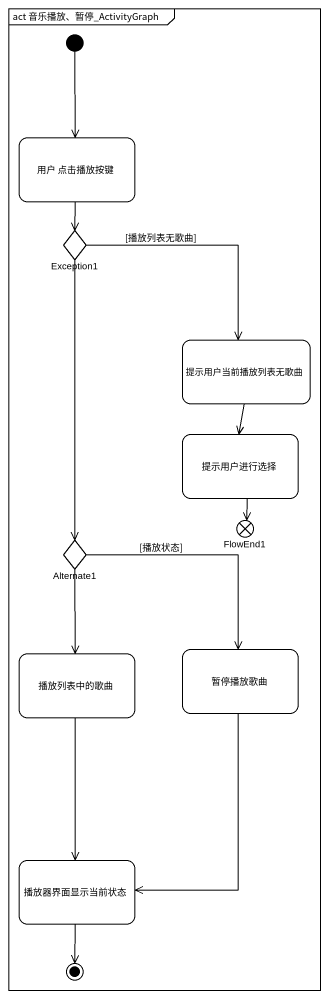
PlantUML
@startuml
mainframe act 音乐播放、暂停_ActivityGraph
hide empty description
state "用户 点击播放按键" as 用户_点击播放按键
state Exception1 <<choice>>
state 提示用户当前播放列表无歌曲
state 提示用户进行选择
state Alternate1 <<choice>>
state FlowEnd1 <<end>>
state 播放列表中的歌曲
state 暂停播放歌曲
state 播放器界面显示当前状态
[*] --> 用户_点击播放按键
用户_点击播放按键 --> Exception1
Exception1 --> 提示用户当前播放列表无歌曲 : [播放列表无歌曲]
Exception1 --> Alternate1
提示用户当前播放列表无歌曲 --> 提示用户进行选择
提示用户进行选择 --> FlowEnd1
Alternate1 --> 播放列表中的歌曲
Alternate1 --> 暂停播放歌曲 : [播放状态]
播放列表中的歌曲 --> 播放器界面显示当前状态
暂停播放歌曲 --> 播放器界面显示当前状态
播放器界面显示当前状态 --> [*]
@enduml
